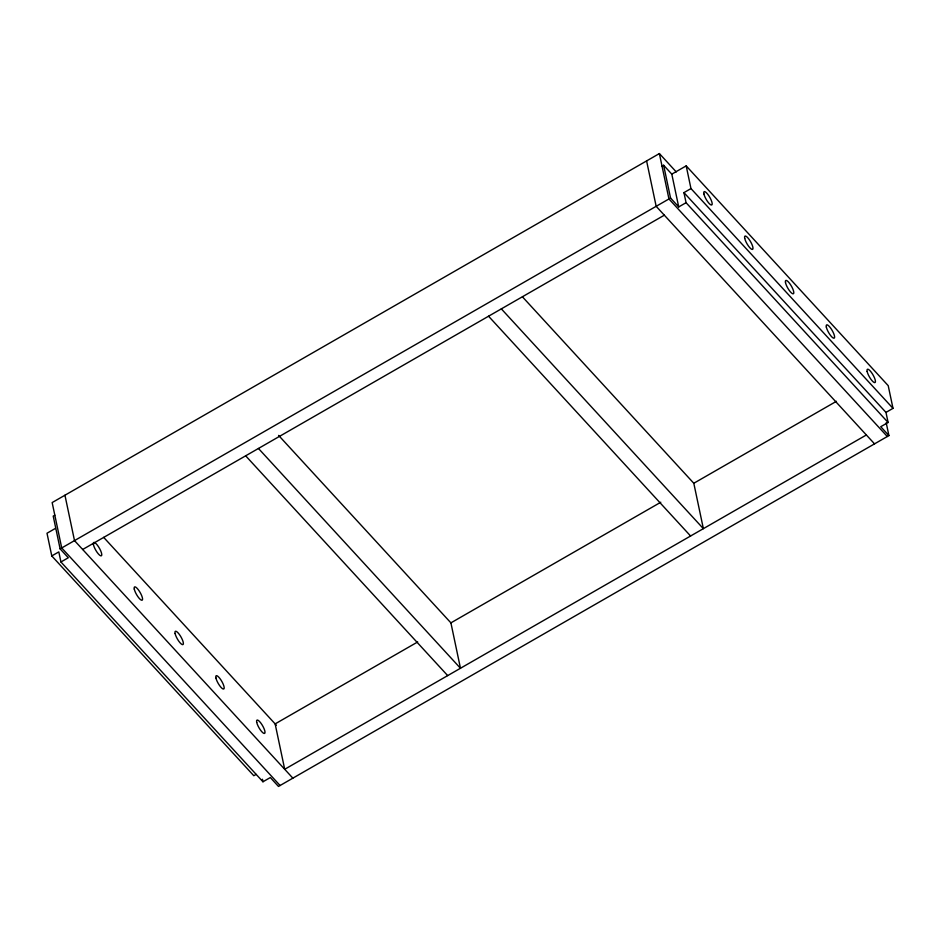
<?xml version="1.0" encoding="UTF-8"?>
<svg xmlns="http://www.w3.org/2000/svg" width="940" height="940" viewBox="0 0 940 940"><rect width="100%" height="100%" fill="white"/><g stroke="black" fill="none" stroke-linecap="round" stroke-linejoin="round"><path stroke-width="1.41" d="M676.26 171.926L659.386 153.572L52.158 502.571L61.723 547.961L280.073 785.511M54.814 515.179L53.216 516.095L60.125 548.878L68.291 557.761L60.936 561.979L262.965 781.775L270.321 777.545L278.475 786.428L888.911 435.596L886.209 422.765M662.042 166.18L663.64 165.264L671.806 174.147L678.715 206.929L686.071 202.699L683.944 192.618L690.971 188.576L686.188 165.875L671.806 174.147M55.39 528.421L47 533.239L51.782 555.939L253.812 775.723L256.15 774.372M60.125 548.878L670.549 198.046L663.64 165.264M51.782 555.939L58.809 551.898L60.936 561.979M82.673 549.489L664.333 215.189M417.689 641.961L275.138 723.894L284.703 769.284L866.363 434.973M450.777 622.938L660.785 502.242M501.337 308.872L703.367 528.656L693.802 483.266L836.436 401.298M888.911 435.596L880.745 426.713L888.1 422.483L885.974 412.402L893 408.36L888.218 385.67L686.188 165.875M690.971 188.576L893 408.36M683.944 192.618L885.974 412.402M686.071 202.699L888.1 422.483M670.549 198.046L678.715 206.929M887.313 436.512L668.951 198.963L659.386 153.572M874.529 443.856L656.167 206.307L646.602 160.928M522.476 296.875L693.802 483.266M488.553 316.216L690.583 536M278.593 435.396L450.906 622.868L460.471 668.258L258.453 448.462M245.669 455.818L447.687 675.602M103.647 537.339L276.348 725.21M292.857 778.156L74.507 540.606L64.942 495.227M262.436 779.248L262.965 781.775M785.511 282.682A7.661 2.068 60.1 0 0 792.561 293.703A7.661 2.068 60.1 0 0 790.716 284.973A7.661 2.068 60.1 0 0 785.511 282.682M826.331 327.085A7.661 2.068 60.1 0 0 833.369 338.106A7.661 2.068 60.1 0 0 831.524 329.376A7.661 2.068 60.1 0 0 826.331 327.085M867.138 371.488A7.661 2.068 60.1 0 0 874.188 382.51A7.661 2.068 60.1 0 0 872.343 373.779A7.661 2.068 60.1 0 0 867.138 371.488M744.703 238.278A7.661 2.068 60.1 0 0 751.741 249.312A7.661 2.068 60.1 0 0 749.897 240.57A7.661 2.068 60.1 0 0 744.703 238.278M703.884 193.875A7.661 2.068 60.1 0 0 710.934 204.908A7.661 2.068 60.1 0 0 709.089 196.166A7.661 2.068 60.1 0 0 703.884 193.875M175.087 633.513A7.661 2.068 60.1 0 0 182.125 644.534A7.661 2.068 60.1 0 0 180.292 635.804A7.661 2.068 60.1 0 0 175.087 633.513M134.279 589.11A7.661 2.068 60.1 0 0 141.317 600.143A7.661 2.068 60.1 0 0 139.472 591.401A7.661 2.068 60.1 0 0 134.279 589.11M93.46 544.707A7.661 2.068 60.1 0 0 100.498 555.74A7.661 2.068 60.1 0 0 98.665 546.998A7.661 2.068 60.1 0 0 93.46 544.707M215.906 677.916A7.661 2.068 60.1 0 0 222.945 688.938A7.661 2.068 60.1 0 0 221.1 680.207A7.661 2.068 60.1 0 0 215.906 677.916M256.714 722.32A7.661 2.068 60.1 0 0 263.752 733.341A7.661 2.068 60.1 0 0 261.919 724.611A7.661 2.068 60.1 0 0 256.714 722.32"/></g></svg>
